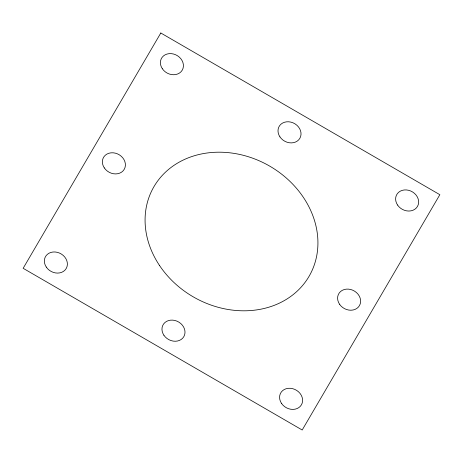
<?xml version="1.0" encoding="UTF-8"?>
<svg xmlns="http://www.w3.org/2000/svg" width="463" height="463" viewBox="0 0 463 463"><rect width="100%" height="100%" fill="white"/><g stroke="black" fill="none" stroke-linecap="round" stroke-linejoin="round"><path stroke-width="0.69" d="M160.806 32.995L23.15 268.303L302.194 430.005L439.85 194.697L160.806 32.995M46.288 267.076A11.945 10.099 29.5 0 0 66.203 268.511A11.945 10.099 29.5 0 0 55.114 251.982A11.945 10.099 29.5 0 0 46.288 267.076M281.51 403.383A11.945 10.099 29.5 0 0 301.425 404.824A11.945 10.099 29.5 0 0 290.336 388.289A11.945 10.099 29.5 0 0 281.51 403.383M162.328 68.721A11.945 10.099 29.5 0 0 182.243 70.156A11.945 10.099 29.5 0 0 171.16 53.627A11.945 10.099 29.5 0 0 162.328 68.721M397.549 205.028A11.945 10.099 29.5 0 0 417.464 206.463A11.945 10.099 29.5 0 0 406.381 189.934A11.945 10.099 29.5 0 0 397.549 205.028M163.896 335.229A11.945 10.099 29.5 0 0 183.817 336.665A11.945 10.099 29.5 0 0 172.728 320.13A11.945 10.099 29.5 0 0 163.896 335.229M279.936 136.88A11.945 10.099 29.5 0 0 299.85 138.315A11.945 10.099 29.5 0 0 288.767 121.786A11.945 10.099 29.5 0 0 279.936 136.88M104.308 167.901A11.945 10.099 29.5 0 0 124.223 169.336A11.945 10.099 29.5 0 0 113.14 152.802A11.945 10.099 29.5 0 0 104.308 167.901M339.529 304.208A11.945 10.099 29.5 0 0 359.444 305.644A11.945 10.099 29.5 0 0 348.361 289.115A11.945 10.099 29.5 0 0 339.529 304.208M159.631 265.646A89.585 75.724 29.5 0 0 309.012 276.417A89.585 75.724 29.5 0 0 225.857 152.437A89.585 75.724 29.5 0 0 159.631 265.646"/></g></svg>
